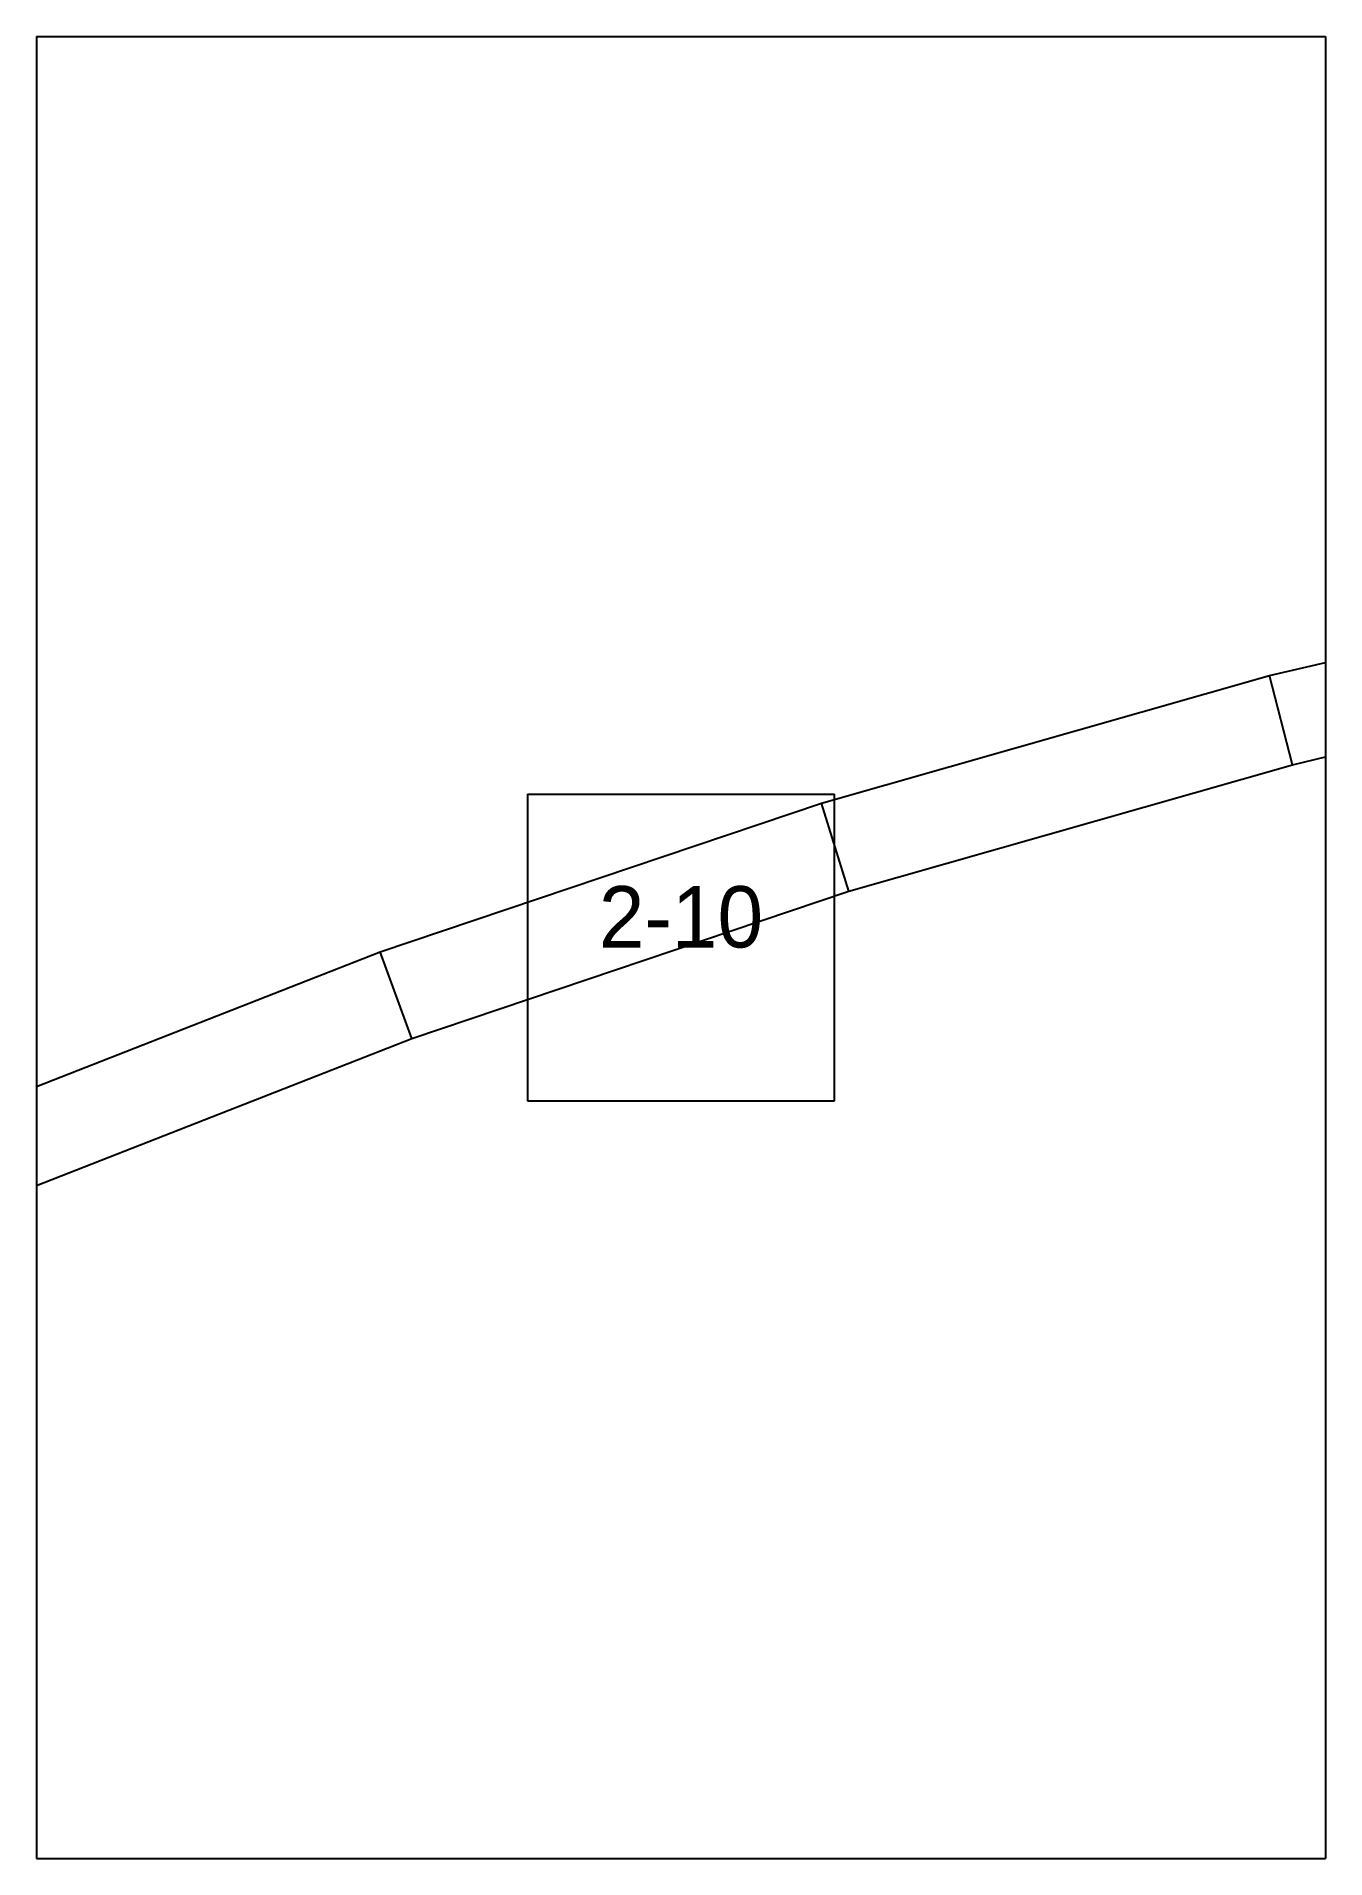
# Paper-space layout 'Plan 2-10' of a CAD drawing. Header units: metres, sheet in millimetres. Extents: x 0 to 210, y 0 to 297.
# The model-space entities are those that its viewports show. They can reach past a viewport. Long polylines and large blocks are cut down to what shows.
import ezdxf
from ezdxf.enums import TextEntityAlignment as Align

# ---------------------------------------------------------------- set-up
doc = ezdxf.new("R2010")
doc.units = ezdxf.units.M
for name, color, linetype in [('default', 7, 'Continuous'), ('TEXTLAYER', 7, 'Continuous'), ('VIEWPORTS', 7, 'Continuous')]:
    doc.layers.add(name, color=color, linetype=linetype)

msp = doc.modelspace()

# ---------------------------------------------------------------- linework, layer by layer
at = {"color": 9}
for p, q in [((1890, 0), (1890, -297)), ((1890, 0), (1890, -297)), ((2100, 0), (2100, -297)), ((2100, 0), (2100, -297)), ((1680, -297), (1890, -297)), ((1680, -297), (1890, -297)), ((1890, -297), (2100, -297)), ((1890, -297), (1890, -594)), ((1890, -297), (2100, -297)), ((1890, -297), (1890, -594)), ((2100, -297), (2310, -297)), ((2100, -297), (2100, -594)), ((2100, -297), (2310, -297)), ((2100, -297), (2100, -594)), ((1970, -420.5), (2020, -420.5)), ((1970, -420.5), (1970, -470.5)), ((2020, -470.5), (2020, -420.5)), ((1970, -470.5), (2020, -470.5)), ((1680, -594), (1890, -594)), ((1680, -594), (1890, -594)), ((1890, -594), (2100, -594)), ((1890, -594), (1890, -891)), ((1890, -594), (2100, -594)), ((1890, -594), (1890, -891)), ((2100, -594), (2310, -594)), ((2100, -594), (2100, -891)), ((2100, -594), (2310, -594)), ((2100, -594), (2100, -891))]:
    msp.add_line(p, q, dxfattribs=at)
at = {"layer": 'default', "color": 7, "linetype": 'Continuous'}
for p, q in [((2090.87, -401.18), (2164.75, -383.9)), ((2094.64, -415.7), (2167.82, -398.59)), ((2017.9, -421.97), (2090.87, -401.18)), ((2094.64, -415.7), (2090.87, -401.18)), ((2022.35, -436.3), (2094.64, -415.7)), ((1946, -446.23), (2017.9, -421.97)), ((2022.35, -436.3), (2017.9, -421.97)), ((1951.14, -460.33), (2022.35, -436.3)), ((1875.35, -473.9), (1946, -446.23)), ((1951.14, -460.33), (1946, -446.23)), ((1871.77, -491.42), (1951.14, -460.33))]:
    msp.add_line(p, q, dxfattribs=at)

# ---------------------------------------------------------------- texts
at = {"layer": 'TEXTLAYER', "color": 1}
msp.add_text('2-10', height=10, dxfattribs=at).set_placement((1995, -445.5), align=Align.CENTER)

psp = doc.layouts.new('Plan 2-10')

# ---------------------------------------------------------------- viewports
at = {"layer": 'VIEWPORTS'}
psp.add_viewport(center=(105, 148.5), size=(210, 297), view_center_point=(1995, -445.5), view_height=297, dxfattribs=at)

doc.saveas('drawing.dxf')
